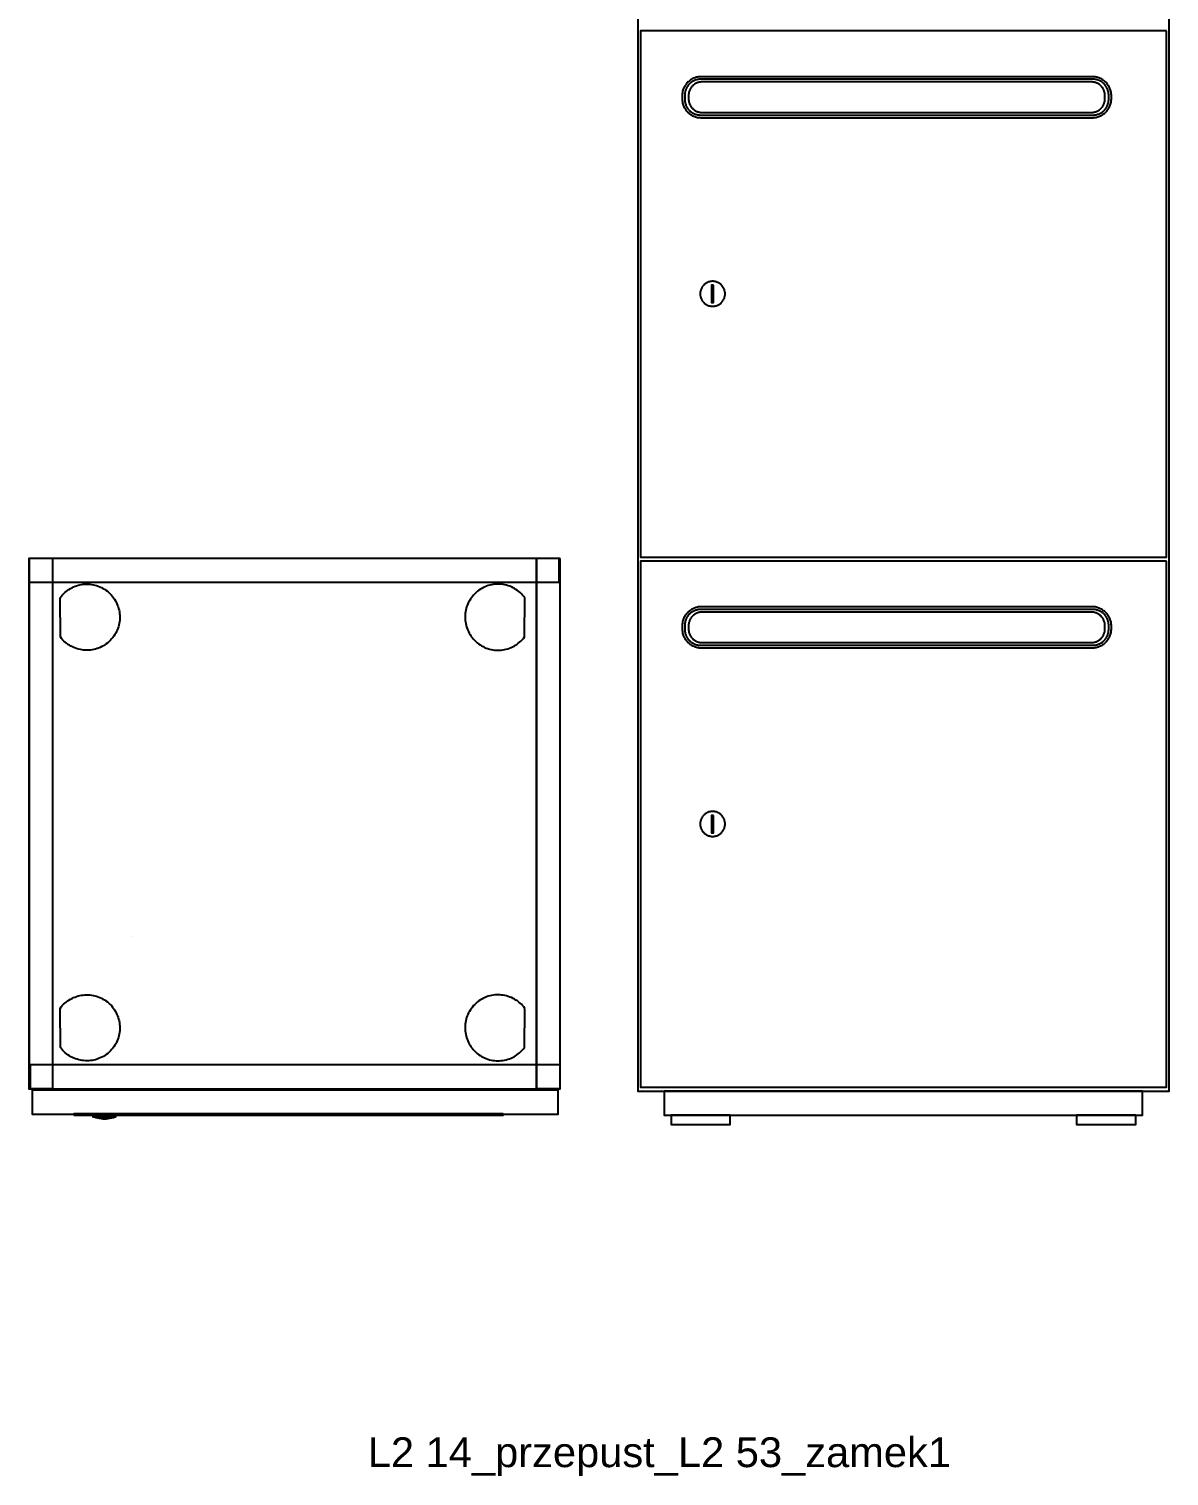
# Model space of a CAD drawing. Header units: millimetres. Extents: x 1075 to 13200, y 678 to 7235.
# Drawn here: x 3170 to 4030, y 922 to 2014 of the extents above; entities that cross this region are included whole.
import ezdxf

# ---------------------------------------------------------------- set-up
doc = ezdxf.new("R2010")
doc.units = ezdxf.units.MM
doc.styles.add('Arial', font='arial.ttf')

msp = doc.modelspace()

# ---------------------------------------------------------------- linework, layer by layer
at = {"color": 0}
for points in [[(3570.6, 1613.9), (3169.6, 1613.9), (3169.6, 1213.9), (3570.6, 1213.9)], [(3187.7, 1613.9), (3169.7, 1613.9), (3169.7, 1213.9), (3187.7, 1213.9)], [(3569.7, 1613.9), (3169.7, 1613.9), (3169.7, 1596.1), (3569.7, 1596.1)], [(3187.6, 1613.9), (3169.7, 1613.9), (3169.7, 1214), (3187.6, 1214)], [(3570.5, 1614), (3552.5, 1614), (3552.5, 1214), (3570.5, 1214)], [(3570.6, 1613.9), (3552.6, 1613.9), (3552.6, 1213.9), (3570.6, 1213.9)], [(3193.1, 1584.3), (3193.9, 1585.4), (3194.8, 1586.4), (3195.7, 1587.4), (3196.7, 1588.3), (3197.7, 1589.1), (3198.7, 1589.9), (3199.8, 1590.7), (3200.9, 1591.3), (3202.1, 1591.9), (3203.2, 1592.5), (3204.4, 1593), (3205.6, 1593.4), (3206.8, 1593.8), (3208.1, 1594), (3209.3, 1594.3), (3210.6, 1594.5), (3211.8, 1594.6), (3213.1, 1594.6), (3214.4, 1594.6), (3215.6, 1594.5), (3216.9, 1594.3), (3218.2, 1594.1), (3219.4, 1593.8), (3220.7, 1593.5), (3221.9, 1593.1), (3223.1, 1592.6), (3224.3, 1592), (3225.4, 1591.4), (3226.6, 1590.8), (3227.7, 1590), (3228.8, 1589.2), (3229.8, 1588.3), (3230.8, 1587.4), (3231.8, 1586.4), (3232.6, 1585.4), (3233.5, 1584.3), (3234.2, 1583.2), (3234.9, 1582.1), (3235.5, 1581), (3236, 1579.8), (3236.5, 1578.6), (3237, 1577.4), (3237.3, 1576.2), (3237.6, 1574.9), (3237.9, 1573.7), (3238, 1572.4), (3238.1, 1571.1), (3238.2, 1569.9), (3238.2, 1568.6), (3238.1, 1567.3), (3237.9, 1566.1), (3237.7, 1564.8), (3237.4, 1563.6), (3237.1, 1562.3), (3236.7, 1561.1), (3236.2, 1559.9), (3235.7, 1558.8), (3235.1, 1557.6), (3234.4, 1556.5), (3233.7, 1555.4), (3232.9, 1554.3), (3232, 1553.3), (3231.1, 1552.3), (3230.1, 1551.3), (3229.1, 1550.4), (3228, 1549.6), (3226.9, 1548.8), (3225.8, 1548.1), (3224.6, 1547.5), (3223.4, 1546.9), (3222.2, 1546.4), (3221, 1546), (3219.8, 1545.6), (3218.5, 1545.3), (3217.3, 1545.1), (3216, 1544.9), (3214.7, 1544.8), (3213.5, 1544.8), (3212.2, 1544.8), (3210.9, 1544.9), (3209.7, 1545), (3208.4, 1545.3), (3207.2, 1545.5), (3206, 1545.9), (3204.7, 1546.3), (3203.6, 1546.7), (3202.4, 1547.3), (3201.2, 1547.9), (3200.1, 1548.5), (3199, 1549.2), (3198, 1550), (3197, 1550.8), (3196, 1551.7), (3195, 1552.7), (3194.1, 1553.7), (3193.3, 1554.8)], [(3543.8, 1584.3), (3543, 1585.4), (3542.1, 1586.4), (3541.2, 1587.4), (3540.2, 1588.3), (3539.2, 1589.1), (3538.2, 1589.9), (3537.1, 1590.7), (3536, 1591.3), (3534.9, 1591.9), (3533.7, 1592.5), (3532.5, 1593), (3531.3, 1593.4), (3530.1, 1593.8), (3528.8, 1594), (3527.6, 1594.3), (3526.3, 1594.5), (3525.1, 1594.6), (3523.8, 1594.6), (3522.5, 1594.6), (3521.3, 1594.5), (3520, 1594.3), (3518.7, 1594.1), (3517.5, 1593.8), (3516.2, 1593.5), (3515, 1593.1), (3513.8, 1592.6), (3512.6, 1592), (3511.5, 1591.4), (3510.3, 1590.8), (3509.2, 1590), (3508.1, 1589.2), (3507.1, 1588.3), (3506.1, 1587.4), (3505.1, 1586.4), (3504.3, 1585.4), (3503.5, 1584.3), (3502.7, 1583.2), (3502, 1582.1), (3501.4, 1581), (3500.9, 1579.8), (3500.4, 1578.6), (3499.9, 1577.4), (3499.6, 1576.2), (3499.3, 1574.9), (3499.1, 1573.7), (3498.9, 1572.4), (3498.8, 1571.1), (3498.7, 1569.9), (3498.8, 1568.6), (3498.8, 1567.3), (3499, 1566.1), (3499.2, 1564.8), (3499.5, 1563.6), (3499.8, 1562.3), (3500.2, 1561.1), (3500.7, 1559.9), (3501.2, 1558.8), (3501.8, 1557.6), (3502.5, 1556.5), (3503.2, 1555.4), (3504, 1554.3), (3504.9, 1553.3), (3505.8, 1552.3), (3506.8, 1551.3), (3507.8, 1550.4), (3508.9, 1549.6), (3510, 1548.8), (3511.1, 1548.1), (3512.3, 1547.5), (3513.5, 1546.9), (3514.7, 1546.4), (3515.9, 1546), (3517.1, 1545.6), (3518.4, 1545.3), (3519.6, 1545.1), (3520.9, 1544.9), (3522.2, 1544.8), (3523.4, 1544.8), (3524.7, 1544.8), (3526, 1544.9), (3527.2, 1545), (3528.5, 1545.3), (3529.7, 1545.5), (3531, 1545.9), (3532.2, 1546.3), (3533.4, 1546.7), (3534.5, 1547.3), (3535.7, 1547.9), (3536.8, 1548.5), (3537.9, 1549.2), (3538.9, 1550), (3539.9, 1550.8), (3540.9, 1551.7), (3541.9, 1552.7), (3542.8, 1553.7), (3543.6, 1554.8)], [(3193.1, 1274.5), (3193.9, 1275.6), (3194.8, 1276.6), (3195.7, 1277.6), (3196.7, 1278.5), (3197.7, 1279.3), (3198.7, 1280.1), (3199.8, 1280.8), (3200.9, 1281.5), (3202.1, 1282.1), (3203.2, 1282.7), (3204.4, 1283.1), (3205.6, 1283.6), (3206.8, 1283.9), (3208.1, 1284.2), (3209.3, 1284.5), (3210.6, 1284.6), (3211.8, 1284.7), (3213.1, 1284.8), (3214.4, 1284.8), (3215.6, 1284.7), (3216.9, 1284.5), (3218.2, 1284.3), (3219.4, 1284), (3220.7, 1283.7), (3221.9, 1283.3), (3223.1, 1282.8), (3224.3, 1282.2), (3225.4, 1281.6), (3226.6, 1280.9), (3227.7, 1280.2), (3228.8, 1279.4), (3229.8, 1278.5), (3230.8, 1277.5), (3231.8, 1276.6), (3232.6, 1275.5), (3233.5, 1274.5), (3234.2, 1273.4), (3234.9, 1272.3), (3235.5, 1271.1), (3236, 1270), (3236.5, 1268.8), (3237, 1267.6), (3237.3, 1266.3), (3237.6, 1265.1), (3237.9, 1263.8), (3238, 1262.6), (3238.1, 1261.3), (3238.2, 1260.1), (3238.2, 1258.8), (3238.1, 1257.5), (3237.9, 1256.3), (3237.7, 1255), (3237.4, 1253.8), (3237.1, 1252.5), (3236.7, 1251.3), (3236.2, 1250.1), (3235.7, 1248.9), (3235.1, 1247.8), (3234.4, 1246.7), (3233.7, 1245.6), (3232.9, 1244.5), (3232, 1243.5), (3231.1, 1242.5), (3230.1, 1241.5), (3229.1, 1240.6), (3228, 1239.8), (3226.9, 1239), (3225.8, 1238.3), (3224.6, 1237.7), (3223.4, 1237.1), (3222.2, 1236.6), (3221, 1236.2), (3219.8, 1235.8), (3218.5, 1235.5), (3217.3, 1235.3), (3216, 1235.1), (3214.7, 1235), (3213.5, 1235), (3212.2, 1235), (3210.9, 1235.1), (3209.7, 1235.2), (3208.4, 1235.4), (3207.2, 1235.7), (3206, 1236.1), (3204.7, 1236.5), (3203.6, 1236.9), (3202.4, 1237.5), (3201.2, 1238), (3200.1, 1238.7), (3199, 1239.4), (3198, 1240.2), (3197, 1241), (3196, 1241.9), (3195, 1242.9), (3194.1, 1243.9), (3193.3, 1245)], [(3543.8, 1274.5), (3543, 1275.6), (3542.1, 1276.6), (3541.2, 1277.6), (3540.2, 1278.5), (3539.2, 1279.3), (3538.2, 1280.1), (3537.1, 1280.8), (3536, 1281.5), (3534.9, 1282.1), (3533.7, 1282.7), (3532.5, 1283.1), (3531.3, 1283.6), (3530.1, 1283.9), (3528.8, 1284.2), (3527.6, 1284.5), (3526.3, 1284.6), (3525.1, 1284.7), (3523.8, 1284.8), (3522.5, 1284.8), (3521.3, 1284.7), (3520, 1284.5), (3518.7, 1284.3), (3517.5, 1284), (3516.2, 1283.7), (3515, 1283.3), (3513.8, 1282.8), (3512.6, 1282.2), (3511.5, 1281.6), (3510.3, 1280.9), (3509.2, 1280.2), (3508.1, 1279.4), (3507.1, 1278.5), (3506.1, 1277.5), (3505.1, 1276.6), (3504.3, 1275.5), (3503.5, 1274.5), (3502.7, 1273.4), (3502, 1272.3), (3501.4, 1271.1), (3500.9, 1270), (3500.4, 1268.8), (3499.9, 1267.6), (3499.6, 1266.3), (3499.3, 1265.1), (3499.1, 1263.8), (3498.9, 1262.6), (3498.8, 1261.3), (3498.7, 1260.1), (3498.8, 1258.8), (3498.8, 1257.5), (3499, 1256.3), (3499.2, 1255), (3499.5, 1253.8), (3499.8, 1252.5), (3500.2, 1251.3), (3500.7, 1250.1), (3501.2, 1248.9), (3501.8, 1247.8), (3502.5, 1246.7), (3503.2, 1245.6), (3504, 1244.5), (3504.9, 1243.5), (3505.8, 1242.5), (3506.8, 1241.5), (3507.8, 1240.6), (3508.9, 1239.8), (3510, 1239), (3511.1, 1238.3), (3512.3, 1237.7), (3513.5, 1237.1), (3514.7, 1236.6), (3515.9, 1236.2), (3517.1, 1235.8), (3518.4, 1235.5), (3519.6, 1235.3), (3520.9, 1235.1), (3522.2, 1235), (3523.4, 1235), (3524.7, 1235), (3526, 1235.1), (3527.2, 1235.2), (3528.5, 1235.4), (3529.7, 1235.7), (3531, 1236.1), (3532.2, 1236.5), (3533.4, 1236.9), (3534.5, 1237.5), (3535.7, 1238), (3536.8, 1238.7), (3537.9, 1239.4), (3538.9, 1240.2), (3539.9, 1241), (3540.9, 1241.9), (3541.9, 1242.9), (3542.8, 1243.9), (3543.6, 1245)], [(3570.6, 1231.9), (3170.6, 1231.9), (3170.6, 1213.9), (3570.6, 1213.9)], [(3569, 1212.8), (3172, 1212.8), (3172, 1194.8), (3569, 1194.8)], [(3527.5, 1194.9), (3203.6, 1194.9), (3203.6, 1194.4), (3203.6, 1194.4), (3203.6, 1194.3), (3203.6, 1194.3), (3203.6, 1194.3), (3203.6, 1194.3), (3203.6, 1194.2), (3203.6, 1194.2), (3203.6, 1194.2), (3203.6, 1194.2), (3203.6, 1194.1), (3203.6, 1194.1), (3203.6, 1194.1), (3203.7, 1194.1), (3203.7, 1194.1), (3203.7, 1194), (3203.7, 1194), (3203.7, 1194), (3203.7, 1194), (3203.8, 1194), (3203.8, 1194), (3203.8, 1193.9), (3203.8, 1193.9), (3203.8, 1193.9), (3203.9, 1193.9), (3203.9, 1193.9), (3203.9, 1193.9), (3203.9, 1193.9), (3204, 1193.9), (3204, 1193.9), (3204, 1193.9), (3204, 1193.9), (3204.1, 1193.9), (3527, 1193.9), (3527, 1193.9), (3527.1, 1193.9), (3527.1, 1193.9), (3527.1, 1193.9), (3527.1, 1193.9), (3527.2, 1193.9), (3527.2, 1193.9), (3527.2, 1193.9), (3527.2, 1193.9), (3527.3, 1193.9), (3527.3, 1193.9), (3527.3, 1194), (3527.3, 1194), (3527.3, 1194), (3527.4, 1194), (3527.4, 1194), (3527.4, 1194), (3527.4, 1194.1), (3527.4, 1194.1), (3527.4, 1194.1), (3527.5, 1194.1), (3527.5, 1194.1), (3527.5, 1194.2), (3527.5, 1194.2), (3527.5, 1194.2), (3527.5, 1194.2), (3527.5, 1194.3), (3527.5, 1194.3), (3527.5, 1194.3), (3527.5, 1194.3), (3527.5, 1194.4), (3527.5, 1194.4)], [(3235.3, 1193.9), (3217.8, 1193.9), (3217.8, 1192.7), (3235.3, 1192.7)]]:
    msp.add_lwpolyline(points, close=True, dxfattribs=at)
msp.add_lwpolyline([(3218.8, 1192.7), (3220.1, 1192.3), (3221.4, 1191.9), (3222.7, 1191.6), (3224, 1191.4), (3225.4, 1191.2), (3226.7, 1191.2), (3228.1, 1191.2), (3229.4, 1191.4), (3230.7, 1191.6), (3232.1, 1191.9), (3233.4, 1192.3), (3234.6, 1192.7)], dxfattribs=at)
for points in [[(4030, 2812, 0), (3629, 2812, 0), (3629, 1212, 0), (4030, 1212, 0)], [(4028, 2012, 0), (3631, 2012, 0), (3631, 1615, 0), (4028, 1615, 0)], [(3986.5, 1963, 0), (3986.5, 1963.7, 0), (3986.4, 1964.5, 0), (3986.3, 1965.2, 0), (3986.2, 1965.9, 0), (3986, 1966.6, 0), (3985.8, 1967.3, 0), (3985.6, 1968, 0), (3985.3, 1968.6, 0), (3985.1, 1969.3, 0), (3984.7, 1969.9, 0), (3984.4, 1970.5, 0), (3984, 1971.1, 0), (3983.6, 1971.7, 0), (3983.2, 1972.2, 0), (3982.7, 1972.8, 0), (3982.2, 1973.3, 0), (3981.7, 1973.7, 0), (3981.2, 1974.2, 0), (3980.7, 1974.6, 0), (3980.1, 1975, 0), (3979.5, 1975.4, 0), (3978.9, 1975.8, 0), (3978.3, 1976.1, 0), (3977.6, 1976.4, 0), (3977, 1976.6, 0), (3976.3, 1976.9, 0), (3975.6, 1977.1, 0), (3974.9, 1977.2, 0), (3974.2, 1977.4, 0), (3973.5, 1977.4, 0), (3972.7, 1977.5, 0), (3972, 1977.5, 0), (3677, 1977.5, 0), (3676.3, 1977.5, 0), (3675.5, 1977.4, 0), (3674.8, 1977.4, 0), (3674.1, 1977.2, 0), (3673.4, 1977.1, 0), (3672.7, 1976.9, 0), (3672, 1976.6, 0), (3671.4, 1976.4, 0), (3670.7, 1976.1, 0), (3670.1, 1975.8, 0), (3669.5, 1975.4, 0), (3668.9, 1975, 0), (3668.3, 1974.6, 0), (3667.8, 1974.2, 0), (3667.2, 1973.7, 0), (3666.7, 1973.3, 0), (3666.3, 1972.8, 0), (3665.8, 1972.2, 0), (3665.4, 1971.7, 0), (3665, 1971.1, 0), (3664.6, 1970.5, 0), (3664.2, 1969.9, 0), (3663.9, 1969.3, 0), (3663.6, 1968.6, 0), (3663.4, 1968, 0), (3663.1, 1967.3, 0), (3662.9, 1966.6, 0), (3662.8, 1965.9, 0), (3662.7, 1965.2, 0), (3662.6, 1964.5, 0), (3662.5, 1963.7, 0), (3662.5, 1963, 0), (3662.5, 1961, 0), (3662.5, 1960.3, 0), (3662.6, 1959.6, 0), (3662.7, 1958.8, 0), (3662.8, 1958.1, 0), (3662.9, 1957.4, 0), (3663.1, 1956.7, 0), (3663.4, 1956.1, 0), (3663.6, 1955.4, 0), (3663.9, 1954.7, 0), (3664.2, 1954.1, 0), (3664.6, 1953.5, 0), (3665, 1952.9, 0), (3665.4, 1952.4, 0), (3665.8, 1951.8, 0), (3666.3, 1951.3, 0), (3666.7, 1950.8, 0), (3667.2, 1950.3, 0), (3667.8, 1949.8, 0), (3668.3, 1949.4, 0), (3668.9, 1949, 0), (3669.5, 1948.6, 0), (3670.1, 1948.3, 0), (3670.7, 1948, 0), (3671.4, 1947.7, 0), (3672, 1947.4, 0), (3672.7, 1947.2, 0), (3673.4, 1947, 0), (3674.1, 1946.8, 0), (3674.8, 1946.7, 0), (3675.5, 1946.6, 0), (3676.3, 1946.5, 0), (3677, 1946.5, 0), (3972, 1946.5, 0), (3972.7, 1946.5, 0), (3973.5, 1946.6, 0), (3974.2, 1946.7, 0), (3974.9, 1946.8, 0), (3975.6, 1947, 0), (3976.3, 1947.2, 0), (3977, 1947.4, 0), (3977.6, 1947.7, 0), (3978.3, 1948, 0), (3978.9, 1948.3, 0), (3979.5, 1948.6, 0), (3980.1, 1949, 0), (3980.7, 1949.4, 0), (3981.2, 1949.8, 0), (3981.7, 1950.3, 0), (3982.2, 1950.8, 0), (3982.7, 1951.3, 0), (3983.2, 1951.8, 0), (3983.6, 1952.4, 0), (3984, 1952.9, 0), (3984.4, 1953.5, 0), (3984.7, 1954.1, 0), (3985.1, 1954.7, 0), (3985.3, 1955.4, 0), (3985.6, 1956.1, 0), (3985.8, 1956.7, 0), (3986, 1957.4, 0), (3986.2, 1958.1, 0), (3986.3, 1958.8, 0), (3986.4, 1959.6, 0), (3986.5, 1960.3, 0), (3986.5, 1961, 0)], [(3984.5, 1963.5, 0), (3984.5, 1964.1, 0), (3984.4, 1964.7, 0), (3984.3, 1965.3, 0), (3984.2, 1965.9, 0), (3984.1, 1966.5, 0), (3983.9, 1967.1, 0), (3983.8, 1967.6, 0), (3983.5, 1968.2, 0), (3983.3, 1968.7, 0), (3983, 1969.2, 0), (3982.7, 1969.7, 0), (3982.4, 1970.2, 0), (3982.1, 1970.7, 0), (3981.7, 1971.2, 0), (3981.4, 1971.6, 0), (3981, 1972, 0), (3980.6, 1972.4, 0), (3980.1, 1972.8, 0), (3979.7, 1973.1, 0), (3979.2, 1973.5, 0), (3978.7, 1973.8, 0), (3978.2, 1974.1, 0), (3977.7, 1974.3, 0), (3977.2, 1974.6, 0), (3976.6, 1974.8, 0), (3976.1, 1975, 0), (3975.5, 1975.1, 0), (3974.9, 1975.3, 0), (3974.3, 1975.4, 0), (3973.7, 1975.5, 0), (3973.1, 1975.5, 0), (3972.5, 1975.5, 0), (3676.5, 1975.5, 0), (3675.9, 1975.5, 0), (3675.3, 1975.5, 0), (3674.7, 1975.4, 0), (3674.1, 1975.3, 0), (3673.5, 1975.1, 0), (3672.9, 1975, 0), (3672.4, 1974.8, 0), (3671.8, 1974.6, 0), (3671.3, 1974.3, 0), (3670.8, 1974.1, 0), (3670.3, 1973.8, 0), (3669.8, 1973.5, 0), (3669.3, 1973.1, 0), (3668.9, 1972.8, 0), (3668.4, 1972.4, 0), (3668, 1972, 0), (3667.6, 1971.6, 0), (3667.2, 1971.2, 0), (3666.9, 1970.7, 0), (3666.5, 1970.2, 0), (3666.2, 1969.7, 0), (3665.9, 1969.2, 0), (3665.7, 1968.7, 0), (3665.4, 1968.2, 0), (3665.2, 1967.6, 0), (3665, 1967.1, 0), (3664.9, 1966.5, 0), (3664.7, 1965.9, 0), (3664.6, 1965.3, 0), (3664.5, 1964.7, 0), (3664.5, 1964.1, 0), (3664.5, 1963.5, 0), (3664.5, 1960.5, 0), (3664.5, 1959.9, 0), (3664.5, 1959.3, 0), (3664.6, 1958.7, 0), (3664.7, 1958.1, 0), (3664.9, 1957.5, 0), (3665, 1957, 0), (3665.2, 1956.4, 0), (3665.4, 1955.9, 0), (3665.7, 1955.3, 0), (3665.9, 1954.8, 0), (3666.2, 1954.3, 0), (3666.5, 1953.8, 0), (3666.9, 1953.3, 0), (3667.2, 1952.9, 0), (3667.6, 1952.5, 0), (3668, 1952, 0), (3668.4, 1951.6, 0), (3668.9, 1951.3, 0), (3669.3, 1950.9, 0), (3669.8, 1950.6, 0), (3670.3, 1950.3, 0), (3670.8, 1950, 0), (3671.3, 1949.7, 0), (3671.8, 1949.5, 0), (3672.4, 1949.2, 0), (3672.9, 1949.1, 0), (3673.5, 1948.9, 0), (3674.1, 1948.8, 0), (3674.7, 1948.7, 0), (3675.3, 1948.6, 0), (3675.9, 1948.5, 0), (3676.5, 1948.5, 0), (3972.5, 1948.5, 0), (3973.1, 1948.5, 0), (3973.7, 1948.6, 0), (3974.3, 1948.7, 0), (3974.9, 1948.8, 0), (3975.5, 1948.9, 0), (3976.1, 1949.1, 0), (3976.6, 1949.2, 0), (3977.2, 1949.5, 0), (3977.7, 1949.7, 0), (3978.2, 1950, 0), (3978.7, 1950.3, 0), (3979.2, 1950.6, 0), (3979.7, 1950.9, 0), (3980.1, 1951.3, 0), (3980.6, 1951.6, 0), (3981, 1952, 0), (3981.4, 1952.5, 0), (3981.7, 1952.9, 0), (3982.1, 1953.3, 0), (3982.4, 1953.8, 0), (3982.7, 1954.3, 0), (3983, 1954.8, 0), (3983.3, 1955.3, 0), (3983.5, 1955.9, 0), (3983.8, 1956.4, 0), (3983.9, 1957, 0), (3984.1, 1957.5, 0), (3984.2, 1958.1, 0), (3984.3, 1958.7, 0), (3984.4, 1959.3, 0), (3984.5, 1959.9, 0), (3984.5, 1960.5, 0)], [(3981.6, 1963.3, 0), (3981.6, 1963.8, 0), (3981.5, 1964.4, 0), (3981.5, 1964.9, 0), (3981.4, 1965.4, 0), (3981.3, 1965.9, 0), (3981.1, 1966.3, 0), (3981, 1966.8, 0), (3980.8, 1967.3, 0), (3980.6, 1967.7, 0), (3980.4, 1968.2, 0), (3980.1, 1968.6, 0), (3979.9, 1969, 0), (3979.6, 1969.4, 0), (3979.3, 1969.8, 0), (3979, 1970.2, 0), (3978.6, 1970.5, 0), (3978.3, 1970.8, 0), (3977.9, 1971.2, 0), (3977.5, 1971.5, 0), (3977.1, 1971.8, 0), (3976.7, 1972, 0), (3976.3, 1972.3, 0), (3975.8, 1972.5, 0), (3975.4, 1972.7, 0), (3974.9, 1972.9, 0), (3974.5, 1973, 0), (3974, 1973.2, 0), (3973.5, 1973.3, 0), (3973, 1973.4, 0), (3972.5, 1973.4, 0), (3972, 1973.5, 0), (3971.4, 1973.5, 0), (3677.5, 1973.5, 0), (3677, 1973.5, 0), (3676.5, 1973.4, 0), (3676, 1973.4, 0), (3675.5, 1973.3, 0), (3675, 1973.2, 0), (3674.5, 1973, 0), (3674, 1972.9, 0), (3673.6, 1972.7, 0), (3673.1, 1972.5, 0), (3672.7, 1972.3, 0), (3672.3, 1972, 0), (3671.9, 1971.8, 0), (3671.5, 1971.5, 0), (3671.1, 1971.2, 0), (3670.7, 1970.8, 0), (3670.4, 1970.5, 0), (3670, 1970.2, 0), (3669.7, 1969.8, 0), (3669.4, 1969.4, 0), (3669.1, 1969, 0), (3668.9, 1968.6, 0), (3668.6, 1968.2, 0), (3668.4, 1967.7, 0), (3668.2, 1967.3, 0), (3668, 1966.8, 0), (3667.8, 1966.3, 0), (3667.7, 1965.9, 0), (3667.6, 1965.4, 0), (3667.5, 1964.9, 0), (3667.4, 1964.4, 0), (3667.4, 1963.8, 0), (3667.4, 1963.3, 0), (3667.4, 1960.7, 0), (3667.4, 1960.2, 0), (3667.4, 1959.7, 0), (3667.5, 1959.2, 0), (3667.6, 1958.7, 0), (3667.7, 1958.2, 0), (3667.8, 1957.7, 0), (3668, 1957.2, 0), (3668.2, 1956.8, 0), (3668.4, 1956.3, 0), (3668.6, 1955.9, 0), (3668.9, 1955.4, 0), (3669.1, 1955, 0), (3669.4, 1954.6, 0), (3669.7, 1954.3, 0), (3670, 1953.9, 0), (3670.4, 1953.5, 0), (3670.7, 1953.2, 0), (3671.1, 1952.9, 0), (3671.5, 1952.6, 0), (3671.9, 1952.3, 0), (3672.3, 1952, 0), (3672.7, 1951.8, 0), (3673.1, 1951.6, 0), (3673.6, 1951.3, 0), (3674, 1951.2, 0), (3674.5, 1951, 0), (3675, 1950.9, 0), (3675.5, 1950.8, 0), (3676, 1950.7, 0), (3676.5, 1950.6, 0), (3677, 1950.6, 0), (3677.5, 1950.5, 0), (3971.4, 1950.5, 0), (3972, 1950.6, 0), (3972.5, 1950.6, 0), (3973, 1950.7, 0), (3973.5, 1950.8, 0), (3974, 1950.9, 0), (3974.5, 1951, 0), (3974.9, 1951.2, 0), (3975.4, 1951.3, 0), (3975.8, 1951.6, 0), (3976.3, 1951.8, 0), (3976.7, 1952, 0), (3977.1, 1952.3, 0), (3977.5, 1952.6, 0), (3977.9, 1952.9, 0), (3978.3, 1953.2, 0), (3978.6, 1953.5, 0), (3979, 1953.9, 0), (3979.3, 1954.3, 0), (3979.6, 1954.6, 0), (3979.9, 1955, 0), (3980.1, 1955.4, 0), (3980.4, 1955.9, 0), (3980.6, 1956.3, 0), (3980.8, 1956.8, 0), (3981, 1957.2, 0), (3981.1, 1957.7, 0), (3981.3, 1958.2, 0), (3981.4, 1958.7, 0), (3981.5, 1959.2, 0), (3981.5, 1959.7, 0), (3981.6, 1960.2, 0), (3981.6, 1960.7, 0)], [(3694.9, 1813.7, 0.5), (3694.9, 1814.2, 0.5), (3694.9, 1814.6, 0.5), (3694.8, 1815.1, 0.5), (3694.7, 1815.6, 0.5), (3694.6, 1816, 0.5), (3694.5, 1816.5, 0.5), (3694.4, 1816.9, 0.5), (3694.2, 1817.3, 0.5), (3694, 1817.7, 0.5), (3693.8, 1818.2, 0.5), (3693.6, 1818.5, 0.5), (3693.3, 1818.9, 0.5), (3693.1, 1819.3, 0.5), (3692.8, 1819.7, 0.5), (3692.5, 1820, 0.5), (3692.2, 1820.3, 0.5), (3691.9, 1820.6, 0.5), (3691.5, 1820.9, 0.5), (3691.2, 1821.2, 0.5), (3690.8, 1821.5, 0.5), (3690.4, 1821.7, 0.5), (3690, 1821.9, 0.5), (3689.6, 1822.1, 0.5), (3689.2, 1822.3, 0.5), (3688.8, 1822.5, 0.5), (3688.3, 1822.7, 0.5), (3687.9, 1822.8, 0.5), (3687.4, 1822.9, 0.5), (3687, 1823, 0.5), (3686.5, 1823, 0.5), (3686, 1823.1, 0.5), (3685.5, 1823.1, 0.5), (3685, 1823.1, 0.5), (3684.6, 1823, 0.5), (3684.1, 1823, 0.5), (3683.6, 1822.9, 0.5), (3683.2, 1822.8, 0.5), (3682.7, 1822.7, 0.5), (3682.3, 1822.5, 0.5), (3681.9, 1822.3, 0.5), (3681.5, 1822.1, 0.5), (3681.1, 1821.9, 0.5), (3680.7, 1821.7, 0.5), (3680.3, 1821.5, 0.5), (3679.9, 1821.2, 0.5), (3679.6, 1820.9, 0.5), (3679.2, 1820.6, 0.5), (3678.9, 1820.3, 0.5), (3678.6, 1820, 0.5), (3678.3, 1819.7, 0.5), (3678, 1819.3, 0.5), (3677.7, 1818.9, 0.5), (3677.5, 1818.5, 0.5), (3677.3, 1818.2, 0.5), (3677.1, 1817.7, 0.5), (3676.9, 1817.3, 0.5), (3676.7, 1816.9, 0.5), (3676.6, 1816.5, 0.5), (3676.4, 1816, 0.5), (3676.3, 1815.6, 0.5), (3676.2, 1815.1, 0.5), (3676.2, 1814.6, 0.5), (3676.1, 1814.2, 0.5), (3676.1, 1813.7, 0.5), (3676.1, 1813.2, 0.5), (3676.2, 1812.7, 0.5), (3676.2, 1812.2, 0.5), (3676.3, 1811.8, 0.5), (3676.4, 1811.3, 0.5), (3676.6, 1810.9, 0.5), (3676.7, 1810.4, 0.5), (3676.9, 1810, 0.5), (3677.1, 1809.6, 0.5), (3677.3, 1809.2, 0.5), (3677.5, 1808.8, 0.5), (3677.7, 1808.4, 0.5), (3678, 1808, 0.5), (3678.3, 1807.7, 0.5), (3678.6, 1807.4, 0.5), (3678.9, 1807, 0.5), (3679.2, 1806.7, 0.5), (3679.6, 1806.4, 0.5), (3679.9, 1806.1, 0.5), (3680.3, 1805.9, 0.5), (3680.7, 1805.6, 0.5), (3681.1, 1805.4, 0.5), (3681.5, 1805.2, 0.5), (3681.9, 1805, 0.5), (3682.3, 1804.8, 0.5), (3682.7, 1804.7, 0.5), (3683.2, 1804.6, 0.5), (3683.6, 1804.5, 0.5), (3684.1, 1804.4, 0.5), (3684.6, 1804.3, 0.5), (3685, 1804.3, 0.5), (3685.5, 1804.3, 0.5), (3686, 1804.3, 0.5), (3686.5, 1804.3, 0.5), (3687, 1804.4, 0.5), (3687.4, 1804.5, 0.5), (3687.9, 1804.6, 0.5), (3688.3, 1804.7, 0.5), (3688.8, 1804.8, 0.5), (3689.2, 1805, 0.5), (3689.6, 1805.2, 0.5), (3690, 1805.4, 0.5), (3690.4, 1805.6, 0.5), (3690.8, 1805.9, 0.5), (3691.2, 1806.1, 0.5), (3691.5, 1806.4, 0.5), (3691.9, 1806.7, 0.5), (3692.2, 1807, 0.5), (3692.5, 1807.4, 0.5), (3692.8, 1807.7, 0.5), (3693.1, 1808, 0.5), (3693.3, 1808.4, 0.5), (3693.6, 1808.8, 0.5), (3693.8, 1809.2, 0.5), (3694, 1809.6, 0.5), (3694.2, 1810, 0.5), (3694.4, 1810.4, 0.5), (3694.5, 1810.9, 0.5), (3694.6, 1811.3, 0.5), (3694.7, 1811.8, 0.5), (3694.8, 1812.2, 0.5), (3694.9, 1812.7, 0.5), (3694.9, 1813.2, 0.5)], [(3686.3, 1820.1, 0.5), (3684.7, 1820.1, 0.5), (3684.7, 1807.1, 0.5), (3686.3, 1807.1, 0.5)], [(4028, 1612, 0), (3631, 1612, 0), (3631, 1215, 0), (4028, 1215, 0)], [(3986.5, 1563, 0), (3986.5, 1563.7, 0), (3986.4, 1564.5, 0), (3986.3, 1565.2, 0), (3986.2, 1565.9, 0), (3986, 1566.6, 0), (3985.8, 1567.3, 0), (3985.6, 1568, 0), (3985.3, 1568.6, 0), (3985.1, 1569.3, 0), (3984.7, 1569.9, 0), (3984.4, 1570.5, 0), (3984, 1571.1, 0), (3983.6, 1571.7, 0), (3983.2, 1572.2, 0), (3982.7, 1572.8, 0), (3982.2, 1573.3, 0), (3981.7, 1573.7, 0), (3981.2, 1574.2, 0), (3980.7, 1574.6, 0), (3980.1, 1575, 0), (3979.5, 1575.4, 0), (3978.9, 1575.8, 0), (3978.3, 1576.1, 0), (3977.6, 1576.4, 0), (3977, 1576.6, 0), (3976.3, 1576.9, 0), (3975.6, 1577.1, 0), (3974.9, 1577.2, 0), (3974.2, 1577.4, 0), (3973.5, 1577.4, 0), (3972.7, 1577.5, 0), (3972, 1577.5, 0), (3677, 1577.5, 0), (3676.3, 1577.5, 0), (3675.5, 1577.4, 0), (3674.8, 1577.4, 0), (3674.1, 1577.2, 0), (3673.4, 1577.1, 0), (3672.7, 1576.9, 0), (3672, 1576.6, 0), (3671.4, 1576.4, 0), (3670.7, 1576.1, 0), (3670.1, 1575.8, 0), (3669.5, 1575.4, 0), (3668.9, 1575, 0), (3668.3, 1574.6, 0), (3667.8, 1574.2, 0), (3667.2, 1573.7, 0), (3666.7, 1573.3, 0), (3666.3, 1572.8, 0), (3665.8, 1572.2, 0), (3665.4, 1571.7, 0), (3665, 1571.1, 0), (3664.6, 1570.5, 0), (3664.2, 1569.9, 0), (3663.9, 1569.3, 0), (3663.6, 1568.6, 0), (3663.4, 1568, 0), (3663.1, 1567.3, 0), (3662.9, 1566.6, 0), (3662.8, 1565.9, 0), (3662.7, 1565.2, 0), (3662.6, 1564.5, 0), (3662.5, 1563.7, 0), (3662.5, 1563, 0), (3662.5, 1561, 0), (3662.5, 1560.3, 0), (3662.6, 1559.6, 0), (3662.7, 1558.8, 0), (3662.8, 1558.1, 0), (3662.9, 1557.4, 0), (3663.1, 1556.7, 0), (3663.4, 1556.1, 0), (3663.6, 1555.4, 0), (3663.9, 1554.7, 0), (3664.2, 1554.1, 0), (3664.6, 1553.5, 0), (3665, 1552.9, 0), (3665.4, 1552.4, 0), (3665.8, 1551.8, 0), (3666.3, 1551.3, 0), (3666.7, 1550.8, 0), (3667.2, 1550.3, 0), (3667.8, 1549.8, 0), (3668.3, 1549.4, 0), (3668.9, 1549, 0), (3669.5, 1548.6, 0), (3670.1, 1548.3, 0), (3670.7, 1548, 0), (3671.4, 1547.7, 0), (3672, 1547.4, 0), (3672.7, 1547.2, 0), (3673.4, 1547, 0), (3674.1, 1546.8, 0), (3674.8, 1546.7, 0), (3675.5, 1546.6, 0), (3676.3, 1546.5, 0), (3677, 1546.5, 0), (3972, 1546.5, 0), (3972.7, 1546.5, 0), (3973.5, 1546.6, 0), (3974.2, 1546.7, 0), (3974.9, 1546.8, 0), (3975.6, 1547, 0), (3976.3, 1547.2, 0), (3977, 1547.4, 0), (3977.6, 1547.7, 0), (3978.3, 1548, 0), (3978.9, 1548.3, 0), (3979.5, 1548.6, 0), (3980.1, 1549, 0), (3980.7, 1549.4, 0), (3981.2, 1549.8, 0), (3981.7, 1550.3, 0), (3982.2, 1550.8, 0), (3982.7, 1551.3, 0), (3983.2, 1551.8, 0), (3983.6, 1552.4, 0), (3984, 1552.9, 0), (3984.4, 1553.5, 0), (3984.7, 1554.1, 0), (3985.1, 1554.7, 0), (3985.3, 1555.4, 0), (3985.6, 1556.1, 0), (3985.8, 1556.7, 0), (3986, 1557.4, 0), (3986.2, 1558.1, 0), (3986.3, 1558.8, 0), (3986.4, 1559.6, 0), (3986.5, 1560.3, 0), (3986.5, 1561, 0)], [(3984.5, 1563.5, 0), (3984.5, 1564.1, 0), (3984.4, 1564.7, 0), (3984.3, 1565.3, 0), (3984.2, 1565.9, 0), (3984.1, 1566.5, 0), (3983.9, 1567.1, 0), (3983.8, 1567.6, 0), (3983.5, 1568.2, 0), (3983.3, 1568.7, 0), (3983, 1569.2, 0), (3982.7, 1569.7, 0), (3982.4, 1570.2, 0), (3982.1, 1570.7, 0), (3981.7, 1571.2, 0), (3981.4, 1571.6, 0), (3981, 1572, 0), (3980.6, 1572.4, 0), (3980.1, 1572.8, 0), (3979.7, 1573.1, 0), (3979.2, 1573.5, 0), (3978.7, 1573.8, 0), (3978.2, 1574.1, 0), (3977.7, 1574.3, 0), (3977.2, 1574.6, 0), (3976.6, 1574.8, 0), (3976.1, 1575, 0), (3975.5, 1575.1, 0), (3974.9, 1575.3, 0), (3974.3, 1575.4, 0), (3973.7, 1575.5, 0), (3973.1, 1575.5, 0), (3972.5, 1575.5, 0), (3676.5, 1575.5, 0), (3675.9, 1575.5, 0), (3675.3, 1575.5, 0), (3674.7, 1575.4, 0), (3674.1, 1575.3, 0), (3673.5, 1575.1, 0), (3672.9, 1575, 0), (3672.4, 1574.8, 0), (3671.8, 1574.6, 0), (3671.3, 1574.3, 0), (3670.8, 1574.1, 0), (3670.3, 1573.8, 0), (3669.8, 1573.5, 0), (3669.3, 1573.1, 0), (3668.9, 1572.8, 0), (3668.4, 1572.4, 0), (3668, 1572, 0), (3667.6, 1571.6, 0), (3667.2, 1571.2, 0), (3666.9, 1570.7, 0), (3666.5, 1570.2, 0), (3666.2, 1569.7, 0), (3665.9, 1569.2, 0), (3665.7, 1568.7, 0), (3665.4, 1568.2, 0), (3665.2, 1567.6, 0), (3665, 1567.1, 0), (3664.9, 1566.5, 0), (3664.7, 1565.9, 0), (3664.6, 1565.3, 0), (3664.5, 1564.7, 0), (3664.5, 1564.1, 0), (3664.5, 1563.5, 0), (3664.5, 1560.5, 0), (3664.5, 1559.9, 0), (3664.5, 1559.3, 0), (3664.6, 1558.7, 0), (3664.7, 1558.1, 0), (3664.9, 1557.5, 0), (3665, 1557, 0), (3665.2, 1556.4, 0), (3665.4, 1555.9, 0), (3665.7, 1555.3, 0), (3665.9, 1554.8, 0), (3666.2, 1554.3, 0), (3666.5, 1553.8, 0), (3666.9, 1553.3, 0), (3667.2, 1552.9, 0), (3667.6, 1552.5, 0), (3668, 1552, 0), (3668.4, 1551.6, 0), (3668.9, 1551.3, 0), (3669.3, 1550.9, 0), (3669.8, 1550.6, 0), (3670.3, 1550.3, 0), (3670.8, 1550, 0), (3671.3, 1549.7, 0), (3671.8, 1549.5, 0), (3672.4, 1549.2, 0), (3672.9, 1549.1, 0), (3673.5, 1548.9, 0), (3674.1, 1548.8, 0), (3674.7, 1548.7, 0), (3675.3, 1548.6, 0), (3675.9, 1548.5, 0), (3676.5, 1548.5, 0), (3972.5, 1548.5, 0), (3973.1, 1548.5, 0), (3973.7, 1548.6, 0), (3974.3, 1548.7, 0), (3974.9, 1548.8, 0), (3975.5, 1548.9, 0), (3976.1, 1549.1, 0), (3976.6, 1549.2, 0), (3977.2, 1549.5, 0), (3977.7, 1549.7, 0), (3978.2, 1550, 0), (3978.7, 1550.3, 0), (3979.2, 1550.6, 0), (3979.7, 1550.9, 0), (3980.1, 1551.3, 0), (3980.6, 1551.6, 0), (3981, 1552, 0), (3981.4, 1552.5, 0), (3981.7, 1552.9, 0), (3982.1, 1553.3, 0), (3982.4, 1553.8, 0), (3982.7, 1554.3, 0), (3983, 1554.8, 0), (3983.3, 1555.3, 0), (3983.5, 1555.9, 0), (3983.8, 1556.4, 0), (3983.9, 1557, 0), (3984.1, 1557.5, 0), (3984.2, 1558.1, 0), (3984.3, 1558.7, 0), (3984.4, 1559.3, 0), (3984.5, 1559.9, 0), (3984.5, 1560.5, 0)], [(3981.6, 1563.3, 0), (3981.6, 1563.8, 0), (3981.5, 1564.4, 0), (3981.5, 1564.9, 0), (3981.4, 1565.4, 0), (3981.3, 1565.9, 0), (3981.1, 1566.3, 0), (3981, 1566.8, 0), (3980.8, 1567.3, 0), (3980.6, 1567.7, 0), (3980.4, 1568.2, 0), (3980.1, 1568.6, 0), (3979.9, 1569, 0), (3979.6, 1569.4, 0), (3979.3, 1569.8, 0), (3979, 1570.2, 0), (3978.6, 1570.5, 0), (3978.3, 1570.8, 0), (3977.9, 1571.2, 0), (3977.5, 1571.5, 0), (3977.1, 1571.8, 0), (3976.7, 1572, 0), (3976.3, 1572.3, 0), (3975.8, 1572.5, 0), (3975.4, 1572.7, 0), (3974.9, 1572.9, 0), (3974.5, 1573, 0), (3974, 1573.2, 0), (3973.5, 1573.3, 0), (3973, 1573.4, 0), (3972.5, 1573.4, 0), (3972, 1573.5, 0), (3971.4, 1573.5, 0), (3677.5, 1573.5, 0), (3677, 1573.5, 0), (3676.5, 1573.4, 0), (3676, 1573.4, 0), (3675.5, 1573.3, 0), (3675, 1573.2, 0), (3674.5, 1573, 0), (3674, 1572.9, 0), (3673.6, 1572.7, 0), (3673.1, 1572.5, 0), (3672.7, 1572.3, 0), (3672.3, 1572, 0), (3671.9, 1571.8, 0), (3671.5, 1571.5, 0), (3671.1, 1571.2, 0), (3670.7, 1570.8, 0), (3670.4, 1570.5, 0), (3670, 1570.2, 0), (3669.7, 1569.8, 0), (3669.4, 1569.4, 0), (3669.1, 1569, 0), (3668.9, 1568.6, 0), (3668.6, 1568.2, 0), (3668.4, 1567.7, 0), (3668.2, 1567.3, 0), (3668, 1566.8, 0), (3667.8, 1566.3, 0), (3667.7, 1565.9, 0), (3667.6, 1565.4, 0), (3667.5, 1564.9, 0), (3667.4, 1564.4, 0), (3667.4, 1563.8, 0), (3667.4, 1563.3, 0), (3667.4, 1560.7, 0), (3667.4, 1560.2, 0), (3667.4, 1559.7, 0), (3667.5, 1559.2, 0), (3667.6, 1558.7, 0), (3667.7, 1558.2, 0), (3667.8, 1557.7, 0), (3668, 1557.2, 0), (3668.2, 1556.8, 0), (3668.4, 1556.3, 0), (3668.6, 1555.9, 0), (3668.9, 1555.4, 0), (3669.1, 1555, 0), (3669.4, 1554.6, 0), (3669.7, 1554.3, 0), (3670, 1553.9, 0), (3670.4, 1553.5, 0), (3670.7, 1553.2, 0), (3671.1, 1552.9, 0), (3671.5, 1552.6, 0), (3671.9, 1552.3, 0), (3672.3, 1552, 0), (3672.7, 1551.8, 0), (3673.1, 1551.6, 0), (3673.6, 1551.3, 0), (3674, 1551.2, 0), (3674.5, 1551, 0), (3675, 1550.9, 0), (3675.5, 1550.8, 0), (3676, 1550.7, 0), (3676.5, 1550.6, 0), (3677, 1550.6, 0), (3677.5, 1550.5, 0), (3971.4, 1550.5, 0), (3972, 1550.6, 0), (3972.5, 1550.6, 0), (3973, 1550.7, 0), (3973.5, 1550.8, 0), (3974, 1550.9, 0), (3974.5, 1551, 0), (3974.9, 1551.2, 0), (3975.4, 1551.3, 0), (3975.8, 1551.6, 0), (3976.3, 1551.8, 0), (3976.7, 1552, 0), (3977.1, 1552.3, 0), (3977.5, 1552.6, 0), (3977.9, 1552.9, 0), (3978.3, 1553.2, 0), (3978.6, 1553.5, 0), (3979, 1553.9, 0), (3979.3, 1554.3, 0), (3979.6, 1554.6, 0), (3979.9, 1555, 0), (3980.1, 1555.4, 0), (3980.4, 1555.9, 0), (3980.6, 1556.3, 0), (3980.8, 1556.8, 0), (3981, 1557.2, 0), (3981.1, 1557.7, 0), (3981.3, 1558.2, 0), (3981.4, 1558.7, 0), (3981.5, 1559.2, 0), (3981.5, 1559.7, 0), (3981.6, 1560.2, 0), (3981.6, 1560.7, 0)], [(3694.9, 1413.7, 0.5), (3694.9, 1414.2, 0.5), (3694.9, 1414.6, 0.5), (3694.8, 1415.1, 0.5), (3694.7, 1415.6, 0.5), (3694.6, 1416, 0.5), (3694.5, 1416.5, 0.5), (3694.4, 1416.9, 0.5), (3694.2, 1417.3, 0.5), (3694, 1417.7, 0.5), (3693.8, 1418.2, 0.5), (3693.6, 1418.5, 0.5), (3693.3, 1418.9, 0.5), (3693.1, 1419.3, 0.5), (3692.8, 1419.7, 0.5), (3692.5, 1420, 0.5), (3692.2, 1420.3, 0.5), (3691.9, 1420.6, 0.5), (3691.5, 1420.9, 0.5), (3691.2, 1421.2, 0.5), (3690.8, 1421.5, 0.5), (3690.4, 1421.7, 0.5), (3690, 1421.9, 0.5), (3689.6, 1422.1, 0.5), (3689.2, 1422.3, 0.5), (3688.8, 1422.5, 0.5), (3688.3, 1422.7, 0.5), (3687.9, 1422.8, 0.5), (3687.4, 1422.9, 0.5), (3687, 1423, 0.5), (3686.5, 1423, 0.5), (3686, 1423.1, 0.5), (3685.5, 1423.1, 0.5), (3685, 1423.1, 0.5), (3684.6, 1423, 0.5), (3684.1, 1423, 0.5), (3683.6, 1422.9, 0.5), (3683.2, 1422.8, 0.5), (3682.7, 1422.7, 0.5), (3682.3, 1422.5, 0.5), (3681.9, 1422.3, 0.5), (3681.5, 1422.1, 0.5), (3681.1, 1421.9, 0.5), (3680.7, 1421.7, 0.5), (3680.3, 1421.5, 0.5), (3679.9, 1421.2, 0.5), (3679.6, 1420.9, 0.5), (3679.2, 1420.6, 0.5), (3678.9, 1420.3, 0.5), (3678.6, 1420, 0.5), (3678.3, 1419.7, 0.5), (3678, 1419.3, 0.5), (3677.7, 1418.9, 0.5), (3677.5, 1418.5, 0.5), (3677.3, 1418.2, 0.5), (3677.1, 1417.7, 0.5), (3676.9, 1417.3, 0.5), (3676.7, 1416.9, 0.5), (3676.6, 1416.5, 0.5), (3676.4, 1416, 0.5), (3676.3, 1415.6, 0.5), (3676.2, 1415.1, 0.5), (3676.2, 1414.6, 0.5), (3676.1, 1414.2, 0.5), (3676.1, 1413.7, 0.5), (3676.1, 1413.2, 0.5), (3676.2, 1412.7, 0.5), (3676.2, 1412.2, 0.5), (3676.3, 1411.8, 0.5), (3676.4, 1411.3, 0.5), (3676.6, 1410.9, 0.5), (3676.7, 1410.4, 0.5), (3676.9, 1410, 0.5), (3677.1, 1409.6, 0.5), (3677.3, 1409.2, 0.5), (3677.5, 1408.8, 0.5), (3677.7, 1408.4, 0.5), (3678, 1408, 0.5), (3678.3, 1407.7, 0.5), (3678.6, 1407.4, 0.5), (3678.9, 1407, 0.5), (3679.2, 1406.7, 0.5), (3679.6, 1406.4, 0.5), (3679.9, 1406.1, 0.5), (3680.3, 1405.9, 0.5), (3680.7, 1405.6, 0.5), (3681.1, 1405.4, 0.5), (3681.5, 1405.2, 0.5), (3681.9, 1405, 0.5), (3682.3, 1404.8, 0.5), (3682.7, 1404.7, 0.5), (3683.2, 1404.6, 0.5), (3683.6, 1404.5, 0.5), (3684.1, 1404.4, 0.5), (3684.6, 1404.3, 0.5), (3685, 1404.3, 0.5), (3685.5, 1404.3, 0.5), (3686, 1404.3, 0.5), (3686.5, 1404.3, 0.5), (3687, 1404.4, 0.5), (3687.4, 1404.5, 0.5), (3687.9, 1404.6, 0.5), (3688.3, 1404.7, 0.5), (3688.8, 1404.8, 0.5), (3689.2, 1405, 0.5), (3689.6, 1405.2, 0.5), (3690, 1405.4, 0.5), (3690.4, 1405.6, 0.5), (3690.8, 1405.9, 0.5), (3691.2, 1406.1, 0.5), (3691.5, 1406.4, 0.5), (3691.9, 1406.7, 0.5), (3692.2, 1407, 0.5), (3692.5, 1407.4, 0.5), (3692.8, 1407.7, 0.5), (3693.1, 1408, 0.5), (3693.3, 1408.4, 0.5), (3693.6, 1408.8, 0.5), (3693.8, 1409.2, 0.5), (3694, 1409.6, 0.5), (3694.2, 1410, 0.5), (3694.4, 1410.4, 0.5), (3694.5, 1410.9, 0.5), (3694.6, 1411.3, 0.5), (3694.7, 1411.8, 0.5), (3694.8, 1412.2, 0.5), (3694.9, 1412.7, 0.5), (3694.9, 1413.2, 0.5)], [(3686.3, 1420.1, 0.5), (3684.7, 1420.1, 0.5), (3684.7, 1407.1, 0.5), (3686.3, 1407.1, 0.5)], [(3247.4, 1329, 376.1), (3247.4, 1329, 376.1), (3247.4, 1329, 376.1), (3247.4, 1329, 376.1)], [(4010, 1212, 16.1), (3649, 1212, 16.1), (3649, 1194, 16.1), (4010, 1194, 16.1)], [(3698.9, 1194, 16.1), (3654.2, 1194, 16.1), (3654.2, 1186.8, 16.1), (3698.9, 1186.8, 16.1)], [(4004.9, 1194, 16.1), (3960.2, 1194, 16.1), (3960.2, 1186.8, 16.1), (4004.9, 1186.8, 16.1)]]:
    msp.add_polyline3d(points, close=True, dxfattribs=at)

# ---------------------------------------------------------------- texts
at = {"color": 0, "style": 'Arial'}
msp.add_text('L2 14_przepust_L2 53_zamek1', height=22.49, dxfattribs=at).set_placement((3425.3, 928.4))

doc.saveas('drawing.dxf')
